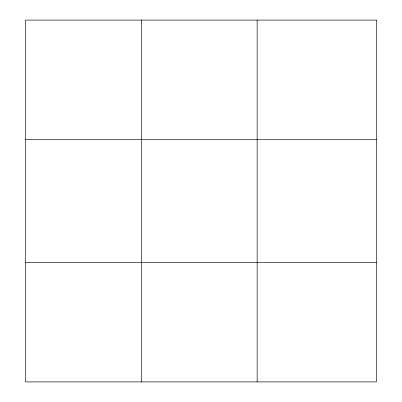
<?xml version="1.0" encoding="UTF-8"?>
<svg xmlns="http://www.w3.org/2000/svg" width="402" height="402" viewBox="0 0 402 402"><rect width="100%" height="100%" fill="white"/><g stroke="black" fill="none" stroke-linecap="round" stroke-linejoin="round"><path stroke-width="0.6" d="M141.343 381.9L141.343 20.1M257.149 381.9L257.149 20.1M25.537 139.494L376.463 139.494M25.537 262.506L376.463 262.506M376.463 20.1L25.537 20.1L25.537 381.9L376.463 381.9L376.463 20.1"/></g></svg>
